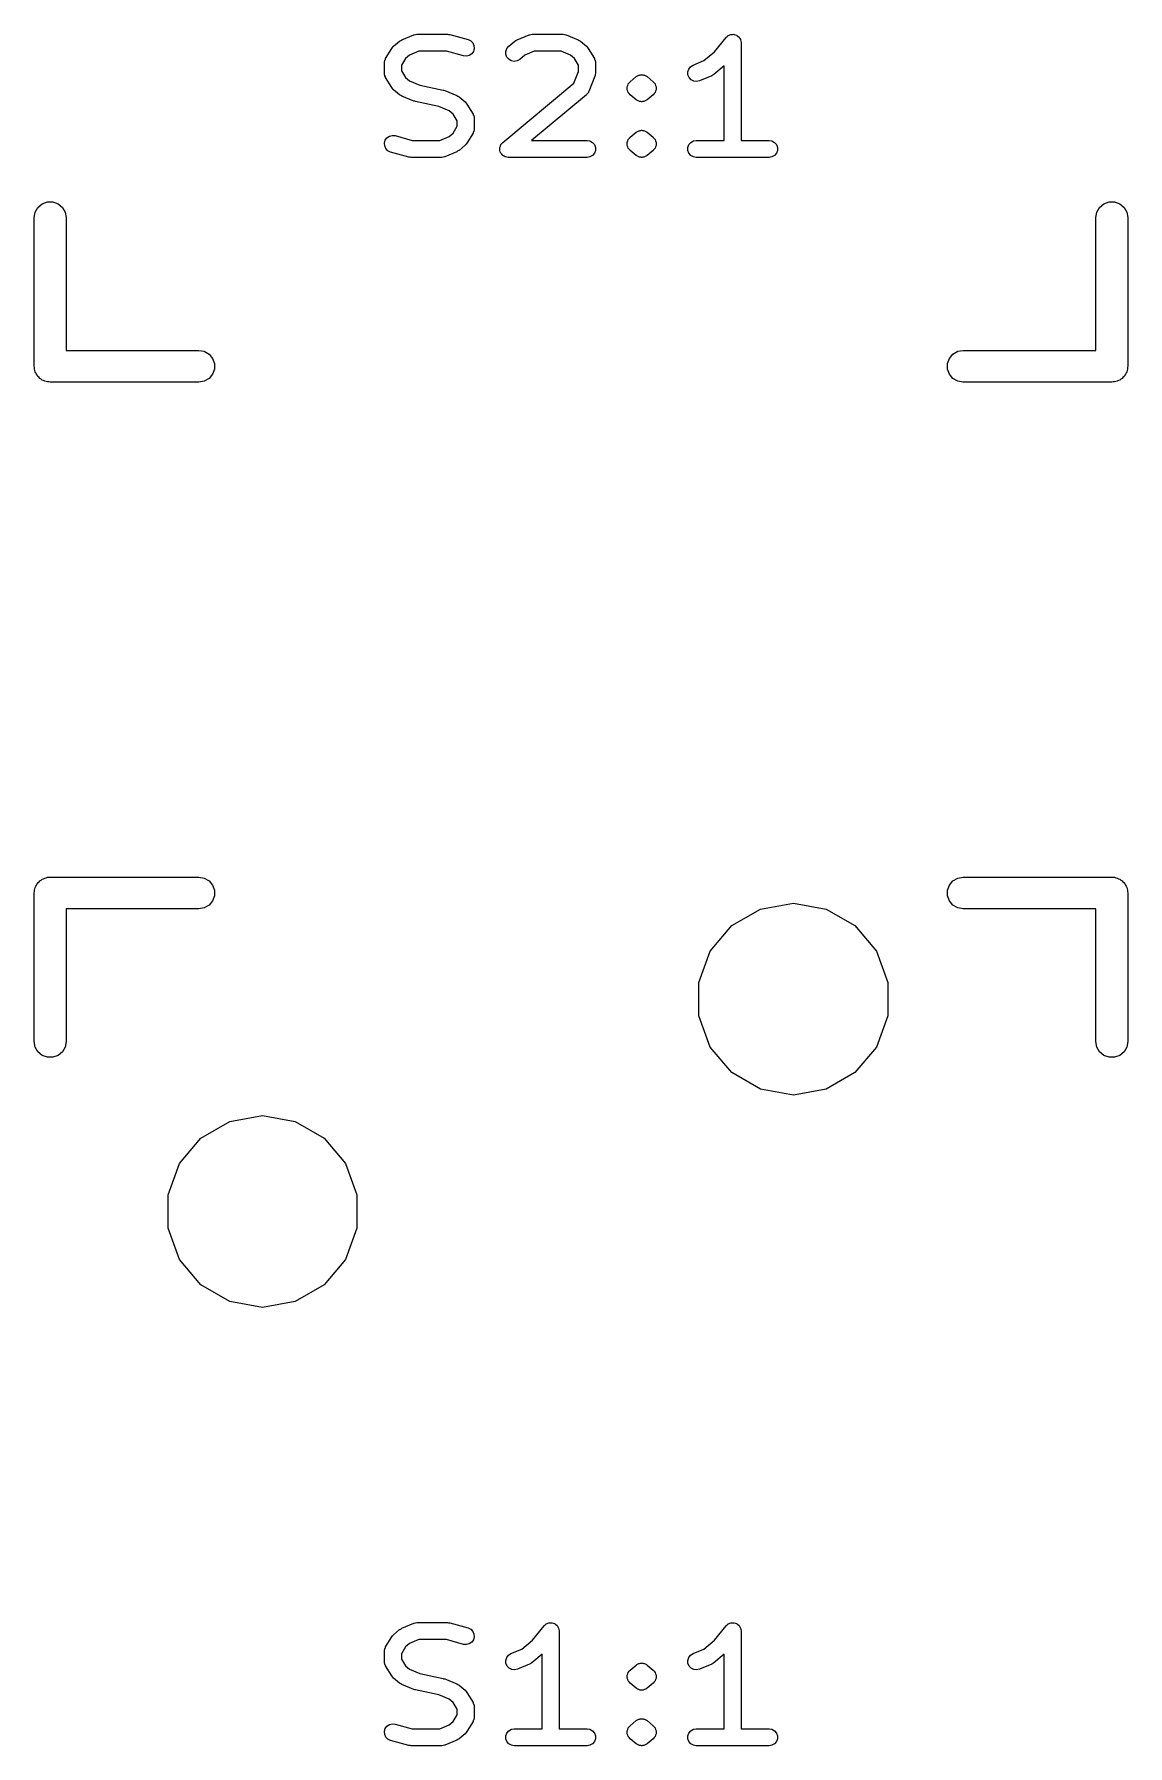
# Model space of a CAD drawing. Extents: x 15 to 276, y -105 to -15.
# Drawn here: x 34.46 to 47.54, y -82.85 to -62.38 of the extents above; entities that cross this region are included whole.
import ezdxf

# ---------------------------------------------------------------- set-up
doc = ezdxf.new("R2010")
doc.units = 0
doc.header["$MEASUREMENT"] = 0
doc.layers.add('BLACK', color=7, linetype='CONTINUOUS')

msp = doc.modelspace()

# ---------------------------------------------------------------- linework, layer by layer
at = {"layer": 'Black'}
for p, q in [((38.8564, -62.4462), (39.0015, -62.3857)), ((39.0015, -62.3857), (39.0038, -62.3852)), ((39.0038, -62.3852), (39.0058, -62.3841)), ((39.0058, -62.3841), (39.0209, -62.3814)), ((39.0209, -62.3814), (39.0359, -62.378)), ((39.0359, -62.378), (39.0383, -62.3783)), ((39.0383, -62.3783), (39.0406, -62.3779)), ((39.0406, -62.3779), (39.4034, -62.3779)), ((39.4034, -62.3779), (39.417, -62.3803)), ((39.417, -62.3803), (39.4306, -62.3816)), ((39.4306, -62.3816), (39.6483, -62.4421)), ((39.6483, -62.4421), (39.6802, -62.4573)), ((40.2352, -62.4462), (40.3804, -62.3857)), ((40.3804, -62.3857), (40.3826, -62.3852)), ((40.3826, -62.3852), (40.3847, -62.3841)), ((40.3847, -62.3841), (40.3998, -62.3814)), ((40.3998, -62.3814), (40.4148, -62.378)), ((40.4148, -62.378), (40.4171, -62.3783)), ((40.4171, -62.3783), (40.4194, -62.3779)), ((40.4194, -62.3779), (40.7823, -62.3779)), ((40.7823, -62.3779), (40.7846, -62.3783)), ((40.7846, -62.3783), (40.7869, -62.378)), ((40.7869, -62.378), (40.8019, -62.3814)), ((40.8019, -62.3814), (40.817, -62.3841)), ((40.817, -62.3841), (40.8191, -62.3852)), ((40.8191, -62.3852), (40.8214, -62.3857)), ((40.8214, -62.3857), (40.9665, -62.4462)), ((42.5962, -62.5895), (42.7349, -62.4161)), ((42.7349, -62.4161), (42.7359, -62.4153)), ((42.7359, -62.4153), (42.7365, -62.4142)), ((42.7365, -62.4142), (42.7491, -62.4036)), ((42.7491, -62.4036), (42.7614, -62.3927)), ((42.7614, -62.3927), (42.7626, -62.3923)), ((42.7626, -62.3923), (42.7635, -62.3915)), ((42.7635, -62.3915), (42.7789, -62.3859)), ((42.7789, -62.3859), (42.7943, -62.3799)), ((42.7943, -62.3799), (42.7955, -62.3799)), ((42.7955, -62.3799), (42.7966, -62.3795)), ((42.7966, -62.3795), (42.8131, -62.3795)), ((42.8131, -62.3795), (42.8296, -62.3791)), ((42.8296, -62.3791), (42.8307, -62.3795)), ((42.8307, -62.3795), (42.8319, -62.3795)), ((42.8319, -62.3795), (42.8474, -62.3851)), ((42.8474, -62.3851), (42.863, -62.3904)), ((42.863, -62.3904), (42.864, -62.3911)), ((42.864, -62.3911), (42.8651, -62.3915)), ((42.8651, -62.3915), (42.8777, -62.4021)), ((42.8777, -62.4021), (42.8906, -62.4124)), ((42.8906, -62.4124), (42.8912, -62.4134)), ((42.8912, -62.4134), (42.8921, -62.4142)), ((42.8921, -62.4142), (42.9003, -62.4285)), ((42.9003, -62.4285), (42.9089, -62.4426)), ((42.9089, -62.4426), (42.9092, -62.4437)), ((38.6632, -62.6692), (38.7357, -62.5482)), ((38.7357, -62.5482), (38.7468, -62.5354)), ((38.7468, -62.5354), (38.7578, -62.5224)), ((38.7578, -62.5224), (38.8304, -62.4619)), ((38.8304, -62.4619), (38.8436, -62.4544)), ((38.8436, -62.4544), (38.8564, -62.4462)), ((38.9487, -62.6279), (38.9011, -62.6675)), ((39.0609, -62.5811), (38.9487, -62.6279)), ((39.3896, -62.5811), (39.0609, -62.5811)), ((39.5939, -62.6379), (39.3896, -62.5811)), ((39.6291, -62.6413), (39.5939, -62.6379)), ((39.6632, -62.6325), (39.6291, -62.6413)), ((39.6923, -62.6125), (39.6632, -62.6325)), ((39.6802, -62.4573), (39.7049, -62.4825)), ((39.7128, -62.5838), (39.6923, -62.6125)), ((39.7049, -62.4825), (39.7195, -62.5146)), ((39.7223, -62.5498), (39.7128, -62.5838)), ((39.7195, -62.5146), (39.7223, -62.5498)), ((40.1016, -62.6178), (40.1017, -62.5825)), ((40.1136, -62.651), (40.1016, -62.6178)), ((40.1017, -62.5825), (40.1139, -62.5494)), ((40.1139, -62.5494), (40.1367, -62.5224)), ((40.1367, -62.5224), (40.2092, -62.4619)), ((40.2092, -62.4619), (40.2224, -62.4544)), ((40.2224, -62.4544), (40.2352, -62.4462)), ((40.3275, -62.6279), (40.2668, -62.6785)), ((40.4397, -62.5811), (40.3275, -62.6279)), ((40.762, -62.5811), (40.4397, -62.5811)), ((40.8742, -62.6279), (40.762, -62.5811)), ((40.9217, -62.6675), (40.8742, -62.6279)), ((40.9665, -62.4462), (40.9793, -62.4544)), ((40.9793, -62.4544), (40.9925, -62.4619)), ((40.9925, -62.4619), (41.065, -62.5224)), ((41.065, -62.5224), (41.076, -62.5354)), ((41.076, -62.5354), (41.0871, -62.5482)), ((41.0871, -62.5482), (41.1597, -62.6692)), ((42.4708, -62.694), (42.5962, -62.5895)), ((42.9092, -62.4437), (42.9098, -62.4448)), ((42.9098, -62.4448), (42.9126, -62.461)), ((42.9126, -62.461), (42.9159, -62.4771)), ((42.9159, -62.4771), (42.9157, -62.4783)), ((42.9157, -62.4783), (42.9159, -62.4795)), ((42.9159, -62.4795), (42.9159, -63.6479)), ((38.6487, -62.7214), (38.6504, -62.7118)), ((38.6487, -62.8424), (38.6487, -62.7214)), ((38.6504, -62.852), (38.6487, -62.8424)), ((38.6504, -62.7118), (38.6505, -62.7021)), ((38.6505, -62.8617), (38.6504, -62.852)), ((38.6505, -62.7021), (38.6534, -62.6946)), ((38.6534, -62.6946), (38.6548, -62.6867)), ((38.6548, -62.6867), (38.6597, -62.6782)), ((38.6597, -62.6782), (38.6632, -62.6692)), ((38.9011, -62.6675), (38.8519, -62.7496)), ((38.8519, -62.7496), (38.8519, -62.8142)), ((38.8519, -62.8142), (38.9011, -62.8963)), ((40.1361, -62.6781), (40.1136, -62.651)), ((40.1666, -62.6958), (40.1361, -62.6781)), ((40.2014, -62.7021), (40.1666, -62.6958)), ((40.2361, -62.6961), (40.2014, -62.7021)), ((40.2668, -62.6785), (40.2361, -62.6961)), ((40.9152, -62.9622), (40.971, -62.8228)), ((40.971, -62.7496), (40.9217, -62.6675)), ((40.971, -62.8228), (40.971, -62.7496)), ((41.1597, -62.6692), (41.1632, -62.6782)), ((41.1632, -62.6782), (41.168, -62.6867)), ((41.168, -62.6867), (41.1694, -62.6946)), ((41.1694, -62.6946), (41.1723, -62.7021)), ((41.1741, -62.8456), (41.1708, -62.8613)), ((41.1723, -62.7021), (41.1725, -62.7118)), ((41.1725, -62.7118), (41.1742, -62.7214)), ((41.1742, -62.8424), (41.1739, -62.844)), ((41.1739, -62.844), (41.1741, -62.8456)), ((41.1742, -62.7214), (41.1742, -62.8424)), ((42.2781, -62.8293), (42.2886, -62.7957)), ((42.2797, -62.8646), (42.2781, -62.8293)), ((42.2886, -62.7957), (42.3101, -62.7676)), ((42.3101, -62.7676), (42.3398, -62.7486)), ((42.3398, -62.7486), (42.4708, -62.694)), ((42.7127, -62.7569), (42.589, -62.86)), ((42.7127, -63.6479), (42.7127, -62.7569)), ((38.6534, -62.8692), (38.6505, -62.8617)), ((38.6548, -62.8771), (38.6534, -62.8692)), ((38.6597, -62.8856), (38.6548, -62.8771)), ((38.6632, -62.8947), (38.6597, -62.8856)), ((38.7357, -63.0156), (38.6632, -62.8947)), ((38.7469, -63.0284), (38.7357, -63.0156)), ((38.7578, -63.0414), (38.7469, -63.0284)), ((38.8304, -63.1019), (38.7578, -63.0414)), ((38.9011, -62.8963), (38.9487, -62.9359)), ((38.9487, -62.9359), (39.0707, -62.9868)), ((39.0707, -62.9868), (39.3516, -63.0453)), ((39.3516, -63.0453), (39.3605, -63.0489)), ((39.3605, -63.0489), (39.3699, -63.051)), ((39.3699, -63.051), (39.5151, -63.1115)), ((40.0641, -63.6715), (40.9152, -62.9622)), ((41.1669, -62.8801), (41.0943, -63.0615)), ((41.1672, -62.8785), (41.1669, -62.8801)), ((41.168, -62.8771), (41.1672, -62.8785)), ((41.1708, -62.8613), (41.168, -62.8771)), ((41.553, -63.0065), (41.5531, -63.0062)), ((41.5531, -63.0238), (41.553, -63.0065)), ((41.553, -63.0411), (41.5531, -63.0238)), ((41.5531, -63.0414), (41.553, -63.0411)), ((41.5531, -63.0058), (41.5591, -62.9896)), ((41.5531, -63.0062), (41.5531, -63.0058)), ((41.5531, -63.0418), (41.5531, -63.0414)), ((41.5592, -63.0581), (41.5531, -63.0418)), ((41.5591, -62.9896), (41.565, -62.9733)), ((41.565, -62.9733), (41.5652, -62.973)), ((41.5652, -62.973), (41.5653, -62.9727)), ((41.5653, -62.9727), (41.5766, -62.9594)), ((41.5766, -62.9594), (41.5876, -62.9462)), ((41.5876, -62.9462), (41.5879, -62.946)), ((41.5879, -62.946), (41.5881, -62.9458)), ((41.5881, -62.9458), (41.6607, -62.8853)), ((41.6607, -62.8853), (41.6682, -62.8809)), ((41.6682, -62.8809), (41.6749, -62.8753)), ((41.6749, -62.8753), (41.6831, -62.8724)), ((41.6831, -62.8724), (41.6906, -62.868)), ((41.6906, -62.868), (41.691, -62.8679)), ((41.691, -62.8679), (41.6913, -62.8677)), ((41.6913, -62.8677), (41.6999, -62.8663)), ((41.6999, -62.8663), (41.7081, -62.8633)), ((41.7081, -62.8633), (41.7168, -62.8633)), ((41.7168, -62.8633), (41.7254, -62.8617)), ((41.7254, -62.8617), (41.7257, -62.8618)), ((41.7257, -62.8618), (41.7261, -62.8617)), ((41.7261, -62.8617), (41.7346, -62.8633)), ((41.7346, -62.8633), (41.7434, -62.8633)), ((41.7434, -62.8633), (41.7515, -62.8663)), ((41.7515, -62.8663), (41.7601, -62.8677)), ((41.7601, -62.8677), (41.7604, -62.8679)), ((41.7604, -62.8679), (41.7608, -62.868)), ((41.7608, -62.868), (41.7683, -62.8724)), ((41.7683, -62.8724), (41.7765, -62.8753)), ((41.7765, -62.8753), (41.7832, -62.8809)), ((41.7832, -62.8809), (41.7908, -62.8853)), ((41.7908, -62.8853), (41.8633, -62.9458)), ((41.8633, -62.9458), (41.8636, -62.946)), ((41.8636, -62.946), (41.8639, -62.9462)), ((41.8639, -62.9462), (41.8749, -62.9594)), ((41.8749, -62.9594), (41.8861, -62.9727)), ((41.8861, -62.9727), (41.8862, -62.973)), ((41.8862, -62.973), (41.8864, -62.9733)), ((41.8864, -62.9733), (41.8923, -62.9895)), ((41.8923, -62.9895), (41.8983, -63.0058)), ((41.8983, -63.0418), (41.8923, -63.058)), ((41.8983, -63.0058), (41.8983, -63.0062)), ((41.8983, -63.0062), (41.8984, -63.0065)), ((41.8984, -63.0065), (41.8983, -63.0238)), ((41.8983, -63.0238), (41.8984, -63.0411)), ((41.8984, -63.0411), (41.8983, -63.0414)), ((41.8983, -63.0414), (41.8983, -63.0418)), ((42.2933, -62.8971), (42.2797, -62.8646)), ((42.3172, -62.9231), (42.2933, -62.8971)), ((42.3485, -62.9393), (42.3172, -62.9231)), ((42.3835, -62.9439), (42.3485, -62.9393)), ((42.4179, -62.9362), (42.3835, -62.9439)), ((42.5631, -62.8757), (42.4179, -62.9362)), ((42.5759, -62.8675), (42.5631, -62.8757)), ((42.589, -62.86), (42.5759, -62.8675)), ((38.8436, -63.1094), (38.8304, -63.1019)), ((38.8564, -63.1176), (38.8436, -63.1094)), ((39.0015, -63.1781), (38.8564, -63.1176)), ((39.0109, -63.1802), (39.0015, -63.1781)), ((39.0198, -63.1837), (39.0109, -63.1802)), ((39.3007, -63.2423), (39.0198, -63.1837)), ((39.4228, -63.2931), (39.3007, -63.2423)), ((39.5151, -63.1115), (39.5279, -63.1196)), ((39.5279, -63.1196), (39.541, -63.1272)), ((39.541, -63.1272), (39.6136, -63.1877)), ((39.6136, -63.1877), (39.6246, -63.2006)), ((39.6246, -63.2006), (39.6357, -63.2134)), ((39.6357, -63.2134), (39.7083, -63.3344)), ((41.065, -63.1019), (40.4098, -63.6479)), ((41.0699, -63.0962), (41.065, -63.1019)), ((41.0757, -63.0915), (41.0699, -63.0962)), ((41.0812, -63.0828), (41.0757, -63.0915)), ((41.0878, -63.0749), (41.0812, -63.0828)), ((41.0904, -63.0679), (41.0878, -63.0749)), ((41.0943, -63.0615), (41.0904, -63.0679)), ((41.565, -63.0743), (41.5592, -63.0581)), ((41.5652, -63.0746), (41.565, -63.0743)), ((41.5653, -63.0749), (41.5652, -63.0746)), ((41.5766, -63.0882), (41.5653, -63.0749)), ((41.5876, -63.1014), (41.5766, -63.0882)), ((41.5879, -63.1016), (41.5876, -63.1014)), ((41.5881, -63.1019), (41.5879, -63.1016)), ((41.6607, -63.1623), (41.5881, -63.1019)), ((41.6682, -63.1667), (41.6607, -63.1623)), ((41.6749, -63.1723), (41.6682, -63.1667)), ((41.6831, -63.1753), (41.6749, -63.1723)), ((41.6906, -63.1796), (41.6831, -63.1753)), ((41.691, -63.1797), (41.6906, -63.1796)), ((41.6913, -63.1799), (41.691, -63.1797)), ((41.6999, -63.1814), (41.6913, -63.1799)), ((41.7081, -63.1843), (41.6999, -63.1814)), ((41.7168, -63.1843), (41.7081, -63.1843)), ((41.7254, -63.1859), (41.7168, -63.1843)), ((41.7257, -63.1858), (41.7254, -63.1859)), ((41.7261, -63.1859), (41.7257, -63.1858)), ((41.7346, -63.1843), (41.7261, -63.1859)), ((41.7434, -63.1843), (41.7346, -63.1843)), ((41.7515, -63.1814), (41.7434, -63.1843)), ((41.7601, -63.1799), (41.7515, -63.1814)), ((41.7604, -63.1797), (41.7601, -63.1799)), ((41.7608, -63.1796), (41.7604, -63.1797)), ((41.7683, -63.1753), (41.7608, -63.1796)), ((41.7765, -63.1723), (41.7683, -63.1753)), ((41.7832, -63.1667), (41.7765, -63.1723)), ((41.7908, -63.1623), (41.7832, -63.1667)), ((41.8633, -63.1019), (41.7908, -63.1623)), ((41.8636, -63.1016), (41.8633, -63.1019)), ((41.8639, -63.1014), (41.8636, -63.1016)), ((41.8749, -63.0882), (41.8639, -63.1014)), ((41.8861, -63.0749), (41.8749, -63.0882)), ((41.8862, -63.0746), (41.8861, -63.0749)), ((41.8864, -63.0743), (41.8862, -63.0746)), ((41.8923, -63.058), (41.8864, -63.0743)), ((39.4703, -63.3327), (39.4228, -63.2931)), ((39.5195, -63.4148), (39.4703, -63.3327)), ((39.5195, -63.4795), (39.5195, -63.4148)), ((39.7083, -63.3344), (39.7117, -63.3435)), ((39.7117, -63.3435), (39.7166, -63.3519)), ((39.7166, -63.3519), (39.718, -63.3598)), ((39.718, -63.3598), (39.7209, -63.3673)), ((39.7209, -63.3673), (39.7211, -63.3771)), ((39.7211, -63.3771), (39.7227, -63.3867)), ((39.7227, -63.3867), (39.7227, -63.5076)), ((38.6492, -63.6793), (38.6586, -63.6453)), ((38.6586, -63.6453), (38.6791, -63.6166)), ((38.6791, -63.6166), (38.7082, -63.5966)), ((38.7082, -63.5966), (38.7424, -63.5878)), ((38.7424, -63.5878), (38.7775, -63.5912)), ((38.7775, -63.5912), (38.9819, -63.6479)), ((38.9819, -63.6479), (39.3105, -63.6479)), ((39.3105, -63.6479), (39.4228, -63.6012)), ((39.4228, -63.6012), (39.4703, -63.5615)), ((39.4703, -63.5615), (39.5195, -63.4795)), ((39.7083, -63.5599), (39.6357, -63.6808)), ((39.7117, -63.5508), (39.7083, -63.5599)), ((39.7166, -63.5424), (39.7117, -63.5508)), ((39.718, -63.5344), (39.7166, -63.5424)), ((39.7209, -63.5269), (39.718, -63.5344)), ((39.7211, -63.5172), (39.7209, -63.5269)), ((39.7227, -63.5076), (39.7211, -63.5172)), ((40.0638, -63.6717), (40.064, -63.6716)), ((40.064, -63.6716), (40.0641, -63.6715)), ((40.4098, -63.6479), (41.0726, -63.6479)), ((41.0726, -63.6479), (41.1073, -63.6541)), ((41.1073, -63.6541), (41.1379, -63.6717)), ((41.553, -63.6717), (41.5531, -63.6714)), ((41.5531, -63.6711), (41.5591, -63.6548)), ((41.5531, -63.6714), (41.5531, -63.6711)), ((41.5591, -63.6548), (41.565, -63.6385)), ((41.565, -63.6385), (41.5652, -63.6383)), ((41.5652, -63.6383), (41.5653, -63.6379)), ((41.5653, -63.6379), (41.5766, -63.6247)), ((41.5766, -63.6247), (41.5876, -63.6114)), ((41.5876, -63.6114), (41.5879, -63.6113)), ((41.5879, -63.6113), (41.5881, -63.611)), ((41.5881, -63.611), (41.6607, -63.5505)), ((41.6607, -63.5505), (41.6682, -63.5462)), ((41.6682, -63.5462), (41.6749, -63.5406)), ((41.6749, -63.5406), (41.6831, -63.5376)), ((41.6831, -63.5376), (41.6906, -63.5332)), ((41.6906, -63.5332), (41.691, -63.5332)), ((41.691, -63.5332), (41.6913, -63.533)), ((41.6913, -63.533), (41.6999, -63.5315)), ((41.6999, -63.5315), (41.7081, -63.5285)), ((41.7081, -63.5285), (41.7168, -63.5285)), ((41.7168, -63.5285), (41.7254, -63.527)), ((41.7254, -63.527), (41.7257, -63.527)), ((41.7257, -63.527), (41.7261, -63.527)), ((41.7261, -63.527), (41.7346, -63.5285)), ((41.7346, -63.5285), (41.7434, -63.5285)), ((41.7434, -63.5285), (41.7515, -63.5315)), ((41.7515, -63.5315), (41.7601, -63.533)), ((41.7601, -63.533), (41.7604, -63.5332)), ((41.7604, -63.5332), (41.7608, -63.5332)), ((41.7608, -63.5332), (41.7683, -63.5376)), ((41.7683, -63.5376), (41.7765, -63.5406)), ((41.7765, -63.5406), (41.7832, -63.5462)), ((41.7832, -63.5462), (41.7908, -63.5505)), ((41.7908, -63.5505), (41.8633, -63.611)), ((41.8633, -63.611), (41.8636, -63.6113)), ((41.8636, -63.6113), (41.8639, -63.6114)), ((41.8639, -63.6114), (41.8749, -63.6247)), ((41.8749, -63.6247), (41.8861, -63.6379)), ((41.8861, -63.6379), (41.8862, -63.6383)), ((41.8862, -63.6383), (41.8864, -63.6385)), ((41.8864, -63.6385), (41.8923, -63.6548)), ((41.8923, -63.6548), (41.8983, -63.6711)), ((41.8983, -63.6711), (41.8983, -63.6714)), ((41.8983, -63.6714), (41.8984, -63.6717)), ((42.3136, -63.6717), (42.3441, -63.6541)), ((42.3441, -63.6541), (42.3789, -63.6479)), ((42.3789, -63.6479), (42.7127, -63.6479)), ((42.9159, -63.6479), (43.2497, -63.6479)), ((43.2497, -63.6479), (43.2845, -63.6541)), ((43.2845, -63.6541), (43.315, -63.6717)), ((38.6519, -63.7144), (38.6492, -63.6793)), ((38.6665, -63.7466), (38.6519, -63.7144)), ((38.6913, -63.7717), (38.6665, -63.7466)), ((38.7231, -63.7869), (38.6913, -63.7717)), ((38.9408, -63.8474), (38.7231, -63.7869)), ((38.9545, -63.8487), (38.9408, -63.8474)), ((38.968, -63.8511), (38.9545, -63.8487)), ((39.3309, -63.8511), (38.968, -63.8511)), ((39.3332, -63.8507), (39.3309, -63.8511)), ((39.3355, -63.851), (39.3332, -63.8507)), ((39.3505, -63.8477), (39.3355, -63.851)), ((39.3656, -63.845), (39.3505, -63.8477)), ((39.3676, -63.8438), (39.3656, -63.845)), ((39.3699, -63.8433), (39.3676, -63.8438)), ((39.5151, -63.7828), (39.3699, -63.8433)), ((39.5279, -63.7746), (39.5151, -63.7828)), ((39.541, -63.7671), (39.5279, -63.7746)), ((39.6136, -63.7066), (39.541, -63.7671)), ((39.6246, -63.6937), (39.6136, -63.7066)), ((39.6357, -63.6808), (39.6246, -63.6937)), ((40.029, -63.7668), (40.0291, -63.7492)), ((40.0291, -63.767), (40.029, -63.7668)), ((40.0291, -63.7315), (40.0352, -63.7151)), ((40.0291, -63.7317), (40.0291, -63.7315)), ((40.0291, -63.7319), (40.0291, -63.7317)), ((40.0291, -63.7492), (40.0291, -63.7319)), ((40.0291, -63.7672), (40.0291, -63.767)), ((40.035, -63.7835), (40.0291, -63.7672)), ((40.041, -63.8), (40.035, -63.7835)), ((40.0352, -63.7151), (40.0412, -63.6987)), ((40.0411, -63.8002), (40.041, -63.8)), ((40.0412, -63.8003), (40.0411, -63.8002)), ((40.0412, -63.6987), (40.0413, -63.6986)), ((40.0524, -63.8138), (40.0412, -63.8003)), ((40.0413, -63.6984), (40.0527, -63.685)), ((40.0413, -63.6986), (40.0413, -63.6984)), ((40.0636, -63.8271), (40.0524, -63.8138)), ((40.0527, -63.685), (40.0638, -63.6717)), ((40.0637, -63.8272), (40.0636, -63.8271)), ((40.0638, -63.8274), (40.0637, -63.8272)), ((40.0791, -63.8361), (40.0638, -63.8274)), ((40.0941, -63.8449), (40.0791, -63.8361)), ((40.0942, -63.8449), (40.0941, -63.8449)), ((40.0944, -63.845), (40.0942, -63.8449)), ((40.1117, -63.8481), (40.0944, -63.845)), ((40.1288, -63.8511), (40.1117, -63.8481)), ((40.129, -63.8511), (40.1288, -63.8511)), ((40.1291, -63.8511), (40.129, -63.8511)), ((41.0726, -63.8511), (40.1291, -63.8511)), ((41.1073, -63.845), (41.0726, -63.8511)), ((41.1379, -63.8274), (41.1073, -63.845)), ((41.1379, -63.6717), (41.1606, -63.6987)), ((41.1606, -63.8003), (41.1379, -63.8274)), ((41.1606, -63.6987), (41.1726, -63.7319)), ((41.1726, -63.7672), (41.1606, -63.8003)), ((41.1726, -63.7319), (41.1726, -63.7672)), ((41.5531, -63.6891), (41.553, -63.6717)), ((41.553, -63.7064), (41.5531, -63.6891)), ((41.5531, -63.7067), (41.553, -63.7064)), ((41.5531, -63.707), (41.5531, -63.7067)), ((41.5592, -63.7234), (41.5531, -63.707)), ((41.565, -63.7395), (41.5592, -63.7234)), ((41.5652, -63.7398), (41.565, -63.7395)), ((41.5653, -63.7401), (41.5652, -63.7398)), ((41.5766, -63.7534), (41.5653, -63.7401)), ((41.5876, -63.7667), (41.5766, -63.7534)), ((41.5879, -63.7668), (41.5876, -63.7667)), ((41.5881, -63.7671), (41.5879, -63.7668)), ((41.6607, -63.8276), (41.5881, -63.7671)), ((41.6682, -63.8319), (41.6607, -63.8276)), ((41.6749, -63.8375), (41.6682, -63.8319)), ((41.6831, -63.8405), (41.6749, -63.8375)), ((41.6906, -63.8449), (41.6831, -63.8405)), ((41.691, -63.8449), (41.6906, -63.8449)), ((41.6913, -63.8451), (41.691, -63.8449)), ((41.6999, -63.8466), (41.6913, -63.8451)), ((41.7081, -63.8496), (41.6999, -63.8466)), ((41.7168, -63.8496), (41.7081, -63.8496)), ((41.7254, -63.8511), (41.7168, -63.8496)), ((41.7257, -63.8511), (41.7254, -63.8511)), ((41.7261, -63.8511), (41.7257, -63.8511)), ((41.7346, -63.8496), (41.7261, -63.8511)), ((41.7434, -63.8496), (41.7346, -63.8496)), ((41.7515, -63.8466), (41.7434, -63.8496)), ((41.7601, -63.8451), (41.7515, -63.8466)), ((41.7604, -63.8449), (41.7601, -63.8451)), ((41.7608, -63.8449), (41.7604, -63.8449)), ((41.7683, -63.8405), (41.7608, -63.8449)), ((41.7765, -63.8375), (41.7683, -63.8405)), ((41.7832, -63.8319), (41.7765, -63.8375)), ((41.7908, -63.8276), (41.7832, -63.8319)), ((41.8633, -63.7671), (41.7908, -63.8276)), ((41.8636, -63.7668), (41.8633, -63.7671)), ((41.8639, -63.7667), (41.8636, -63.7668)), ((41.8749, -63.7534), (41.8639, -63.7667)), ((41.8861, -63.7401), (41.8749, -63.7534)), ((41.8862, -63.7398), (41.8861, -63.7401)), ((41.8864, -63.7395), (41.8862, -63.7398)), ((41.8923, -63.7233), (41.8864, -63.7395)), ((41.8983, -63.707), (41.8923, -63.7233)), ((41.8984, -63.6717), (41.8983, -63.689)), ((41.8983, -63.689), (41.8984, -63.7064)), ((41.8984, -63.7064), (41.8983, -63.7067)), ((41.8983, -63.7067), (41.8983, -63.707)), ((42.2788, -63.7319), (42.2909, -63.6987)), ((42.2788, -63.7672), (42.2788, -63.7319)), ((42.2909, -63.8003), (42.2788, -63.7672)), ((42.2909, -63.6987), (42.3136, -63.6717)), ((42.3136, -63.8274), (42.2909, -63.8003)), ((42.3441, -63.845), (42.3136, -63.8274)), ((42.3789, -63.8511), (42.3441, -63.845)), ((43.2497, -63.8511), (42.3789, -63.8511)), ((43.2845, -63.845), (43.2497, -63.8511)), ((43.315, -63.8274), (43.2845, -63.845)), ((43.315, -63.6717), (43.3377, -63.6987)), ((43.3377, -63.8003), (43.315, -63.8274)), ((43.3377, -63.6987), (43.3498, -63.7319)), ((43.3498, -63.7672), (43.3377, -63.8003)), ((43.3498, -63.7319), (43.3498, -63.7672)), ((34.471, -64.5068), (34.5041, -64.4495)), ((34.5041, -64.4495), (34.5547, -64.407)), ((34.5547, -64.407), (34.6169, -64.3844)), ((34.6169, -64.3844), (34.6831, -64.3844)), ((34.6831, -64.3844), (34.7452, -64.407)), ((34.7452, -64.407), (34.7959, -64.4495)), ((34.7959, -64.4495), (34.829, -64.5068)), ((47.171, -64.5068), (47.2041, -64.4495)), ((47.2041, -64.4495), (47.2548, -64.407)), ((47.2548, -64.407), (47.3169, -64.3844)), ((47.3169, -64.3844), (47.3831, -64.3844)), ((47.3831, -64.3844), (47.4452, -64.407)), ((47.4452, -64.407), (47.4959, -64.4495)), ((47.4959, -64.4495), (47.529, -64.5068)), ((34.4595, -64.572), (34.471, -64.5068)), ((34.4595, -66.35), (34.4595, -64.572)), ((34.829, -64.5068), (34.8405, -64.572)), ((34.8405, -64.572), (34.8405, -66.1595)), ((47.1595, -64.572), (47.171, -64.5068)), ((47.1595, -66.1595), (47.1595, -64.572)), ((47.529, -64.5068), (47.5405, -64.572)), ((47.5405, -64.572), (47.5405, -66.35)), ((34.8405, -66.1595), (36.428, -66.1595)), ((36.428, -66.1595), (36.4932, -66.171)), ((36.4932, -66.171), (36.5505, -66.2041)), ((36.5505, -66.2041), (36.593, -66.2548)), ((36.593, -66.2548), (36.6156, -66.3169)), ((36.6156, -66.3169), (36.6156, -66.3831)), ((45.3844, -66.3169), (45.407, -66.2548)), ((45.3844, -66.3831), (45.3844, -66.3169)), ((45.407, -66.2548), (45.4495, -66.2041)), ((45.4495, -66.2041), (45.5068, -66.171)), ((45.5068, -66.171), (45.572, -66.1595)), ((45.572, -66.1595), (47.1595, -66.1595)), ((34.4624, -66.3664), (34.4595, -66.35)), ((34.4624, -66.3831), (34.4624, -66.3664)), ((34.4681, -66.3987), (34.4624, -66.3831)), ((34.471, -66.4152), (34.4681, -66.3987)), ((34.4793, -66.4296), (34.471, -66.4152)), ((34.485, -66.4453), (34.4793, -66.4296)), ((34.4957, -66.458), (34.485, -66.4453)), ((34.5041, -66.4725), (34.4957, -66.458)), ((34.5168, -66.4832), (34.5041, -66.4725)), ((34.5275, -66.4959), (34.5168, -66.4832)), ((34.542, -66.5043), (34.5275, -66.4959)), ((34.5547, -66.515), (34.542, -66.5043)), ((34.5704, -66.5207), (34.5547, -66.515)), ((34.5848, -66.529), (34.5704, -66.5207)), ((34.6013, -66.5319), (34.5848, -66.529)), ((34.6169, -66.5376), (34.6013, -66.5319)), ((34.6336, -66.5376), (34.6169, -66.5376)), ((34.65, -66.5405), (34.6336, -66.5376)), ((36.4932, -66.529), (36.428, -66.5405)), ((36.5505, -66.4959), (36.4932, -66.529)), ((36.593, -66.4453), (36.5505, -66.4959)), ((36.6156, -66.3831), (36.593, -66.4453)), ((45.407, -66.4453), (45.3844, -66.3831)), ((45.4495, -66.4959), (45.407, -66.4453)), ((45.5068, -66.529), (45.4495, -66.4959)), ((45.572, -66.5405), (45.5068, -66.529)), ((47.3664, -66.5376), (47.35, -66.5405)), ((47.3831, -66.5376), (47.3664, -66.5376)), ((47.3987, -66.5319), (47.3831, -66.5376)), ((47.4152, -66.529), (47.3987, -66.5319)), ((47.4296, -66.5207), (47.4152, -66.529)), ((47.4452, -66.515), (47.4296, -66.5207)), ((47.458, -66.5043), (47.4452, -66.515)), ((47.4725, -66.4959), (47.458, -66.5043)), ((47.4832, -66.4832), (47.4725, -66.4959)), ((47.4959, -66.4725), (47.4832, -66.4832)), ((47.5043, -66.458), (47.4959, -66.4725)), ((47.515, -66.4453), (47.5043, -66.458)), ((47.5207, -66.4296), (47.515, -66.4453)), ((47.529, -66.4152), (47.5207, -66.4296)), ((47.5319, -66.3987), (47.529, -66.4152)), ((47.5376, -66.3831), (47.5319, -66.3987)), ((47.5405, -66.35), (47.5376, -66.3664)), ((47.5376, -66.3664), (47.5376, -66.3831)), ((36.428, -66.5405), (34.65, -66.5405)), ((47.35, -66.5405), (45.572, -66.5405)), ((34.5704, -72.4793), (34.5848, -72.471)), ((34.5848, -72.471), (34.6013, -72.4681)), ((34.6013, -72.4681), (34.6169, -72.4624)), ((34.6169, -72.4624), (34.6336, -72.4624)), ((34.6336, -72.4624), (34.65, -72.4595)), ((34.65, -72.4595), (36.428, -72.4595)), ((36.428, -72.4595), (36.4932, -72.471)), ((36.4932, -72.471), (36.5505, -72.5041)), ((45.4495, -72.5041), (45.5068, -72.471)), ((45.5068, -72.471), (45.572, -72.4595)), ((45.572, -72.4595), (47.35, -72.4595)), ((47.35, -72.4595), (47.3664, -72.4624)), ((47.3664, -72.4624), (47.3831, -72.4624)), ((47.3831, -72.4624), (47.3987, -72.4681)), ((47.3987, -72.4681), (47.4152, -72.471)), ((47.4152, -72.471), (47.4296, -72.4793)), ((34.4595, -72.65), (34.4624, -72.6336)), ((34.4595, -74.428), (34.4595, -72.65)), ((34.4624, -72.6169), (34.4681, -72.6013)), ((34.4624, -72.6336), (34.4624, -72.6169)), ((34.4681, -72.6013), (34.471, -72.5848)), ((34.471, -72.5848), (34.4793, -72.5704)), ((34.4793, -72.5704), (34.485, -72.5547)), ((34.485, -72.5547), (34.4957, -72.542)), ((34.4957, -72.542), (34.5041, -72.5275)), ((34.5041, -72.5275), (34.5168, -72.5168)), ((34.5168, -72.5168), (34.5275, -72.5041)), ((34.5275, -72.5041), (34.542, -72.4957)), ((34.542, -72.4957), (34.5547, -72.485)), ((34.5547, -72.485), (34.5704, -72.4793)), ((36.5505, -72.5041), (36.593, -72.5547)), ((36.593, -72.5547), (36.6156, -72.6169)), ((36.6156, -72.6169), (36.6156, -72.6831)), ((45.3844, -72.6169), (45.407, -72.5547)), ((45.3844, -72.6831), (45.3844, -72.6169)), ((45.407, -72.5547), (45.4495, -72.5041)), ((47.4296, -72.4793), (47.4452, -72.485)), ((47.4452, -72.485), (47.458, -72.4957)), ((47.458, -72.4957), (47.4725, -72.5041)), ((47.4725, -72.5041), (47.4832, -72.5168)), ((47.4832, -72.5168), (47.4959, -72.5275)), ((47.4959, -72.5275), (47.5043, -72.542)), ((47.5043, -72.542), (47.515, -72.5547)), ((47.515, -72.5547), (47.5207, -72.5704)), ((47.5207, -72.5704), (47.529, -72.5848)), ((47.529, -72.5848), (47.5319, -72.6013)), ((47.5319, -72.6013), (47.5376, -72.6169)), ((47.5376, -72.6169), (47.5376, -72.6336)), ((47.5376, -72.6336), (47.5405, -72.65)), ((47.5405, -72.65), (47.5405, -74.428)), ((36.428, -72.8405), (34.8405, -72.8405)), ((34.8405, -72.8405), (34.8405, -74.428)), ((36.4932, -72.829), (36.428, -72.8405)), ((36.5505, -72.7959), (36.4932, -72.829)), ((36.593, -72.7452), (36.5505, -72.7959)), ((36.6156, -72.6831), (36.593, -72.7452)), ((42.8025, -73.0411), (43.1476, -72.8418)), ((43.1476, -72.8418), (43.54, -72.7726)), ((43.54, -72.7726), (43.9324, -72.8418)), ((43.9324, -72.8418), (44.2775, -73.0411)), ((45.407, -72.7452), (45.3844, -72.6831)), ((45.4495, -72.7959), (45.407, -72.7452)), ((45.5068, -72.829), (45.4495, -72.7959)), ((45.572, -72.8405), (45.5068, -72.829)), ((47.1595, -72.8405), (45.572, -72.8405)), ((47.1595, -74.428), (47.1595, -72.8405)), ((42.5464, -73.3463), (42.8025, -73.0411)), ((44.2775, -73.0411), (44.5336, -73.3463)), ((42.4101, -73.7208), (42.5464, -73.3463)), ((44.5336, -73.3463), (44.6699, -73.7208)), ((42.4101, -74.1192), (42.4101, -73.7208)), ((44.6699, -73.7208), (44.6699, -74.1192)), ((42.5464, -74.4937), (42.4101, -74.1192)), ((44.6699, -74.1192), (44.5336, -74.4937)), ((34.471, -74.4932), (34.4595, -74.428)), ((34.5041, -74.5505), (34.471, -74.4932)), ((34.829, -74.4932), (34.7959, -74.5505)), ((34.8405, -74.428), (34.829, -74.4932)), ((42.8025, -74.7989), (42.5464, -74.4937)), ((44.5336, -74.4937), (44.2775, -74.7989)), ((47.171, -74.4932), (47.1595, -74.428)), ((47.2041, -74.5505), (47.171, -74.4932)), ((47.529, -74.4932), (47.4959, -74.5505)), ((47.5405, -74.428), (47.529, -74.4932)), ((34.5547, -74.593), (34.5041, -74.5505)), ((34.6169, -74.6156), (34.5547, -74.593)), ((34.6831, -74.6156), (34.6169, -74.6156)), ((34.7452, -74.593), (34.6831, -74.6156)), ((34.7959, -74.5505), (34.7452, -74.593)), ((47.2548, -74.593), (47.2041, -74.5505)), ((47.3169, -74.6156), (47.2548, -74.593)), ((47.3831, -74.6156), (47.3169, -74.6156)), ((47.4452, -74.593), (47.3831, -74.6156)), ((47.4959, -74.5505), (47.4452, -74.593)), ((43.1476, -74.9982), (42.8025, -74.7989)), ((44.2775, -74.7989), (43.9324, -74.9982)), ((43.54, -75.0674), (43.1476, -74.9982)), ((43.9324, -74.9982), (43.54, -75.0674)), ((36.7976, -75.3818), (37.19, -75.3126)), ((37.19, -75.3126), (37.5824, -75.3818)), ((36.4525, -75.5811), (36.7976, -75.3818)), ((37.5824, -75.3818), (37.9275, -75.5811)), ((36.1964, -75.8863), (36.4525, -75.5811)), ((37.9275, -75.5811), (38.1836, -75.8863)), ((36.0601, -76.2608), (36.1964, -75.8863)), ((38.1836, -75.8863), (38.3199, -76.2608)), ((36.0601, -76.6592), (36.0601, -76.2608)), ((38.3199, -76.2608), (38.3199, -76.6592)), ((36.1964, -77.0337), (36.0601, -76.6592)), ((38.3199, -76.6592), (38.1836, -77.0337)), ((36.4525, -77.3389), (36.1964, -77.0337)), ((38.1836, -77.0337), (37.9275, -77.3389)), ((36.7976, -77.5382), (36.4525, -77.3389)), ((37.9275, -77.3389), (37.5824, -77.5382)), ((37.19, -77.6074), (36.7976, -77.5382)), ((37.5824, -77.5382), (37.19, -77.6074)), ((38.7578, -81.5224), (38.8304, -81.4619)), ((38.8304, -81.4619), (38.8436, -81.4544)), ((38.8436, -81.4544), (38.8564, -81.4462)), ((38.8564, -81.4462), (39.0015, -81.3857)), ((39.0015, -81.3857), (39.0038, -81.3852)), ((39.0038, -81.3852), (39.0058, -81.3841)), ((39.0058, -81.3841), (39.0209, -81.3814)), ((39.0209, -81.3814), (39.0359, -81.378)), ((39.0359, -81.378), (39.0383, -81.3783)), ((39.0383, -81.3783), (39.0406, -81.3779)), ((39.0406, -81.3779), (39.4034, -81.3779)), ((39.4034, -81.3779), (39.417, -81.3803)), ((39.417, -81.3803), (39.4306, -81.3816)), ((39.4306, -81.3816), (39.6483, -81.4421)), ((39.6483, -81.4421), (39.6802, -81.4573)), ((39.6802, -81.4573), (39.7049, -81.4825)), ((39.7049, -81.4825), (39.7195, -81.5146)), ((40.4191, -81.5895), (40.5578, -81.4161)), ((40.5578, -81.4161), (40.5587, -81.4153)), ((40.5587, -81.4153), (40.5593, -81.4142)), ((40.5593, -81.4142), (40.5719, -81.4036)), ((40.5719, -81.4036), (40.5843, -81.3927)), ((40.5843, -81.3927), (40.5854, -81.3923)), ((40.5854, -81.3923), (40.5863, -81.3915)), ((40.5863, -81.3915), (40.6018, -81.3859)), ((40.6018, -81.3859), (40.6172, -81.3799)), ((40.6172, -81.3799), (40.6184, -81.3799)), ((40.6184, -81.3799), (40.6195, -81.3795)), ((40.6195, -81.3795), (40.6359, -81.3795)), ((40.6359, -81.3795), (40.6524, -81.3791)), ((40.6524, -81.3791), (40.6536, -81.3795)), ((40.6536, -81.3795), (40.6548, -81.3795)), ((40.6548, -81.3795), (40.6703, -81.3851)), ((40.6703, -81.3851), (40.6859, -81.3904)), ((40.6859, -81.3904), (40.6868, -81.3911)), ((40.6868, -81.3911), (40.6879, -81.3915)), ((40.6879, -81.3915), (40.7006, -81.4021)), ((40.7006, -81.4021), (40.7134, -81.4124)), ((40.7134, -81.4124), (40.7141, -81.4134)), ((40.7141, -81.4134), (40.715, -81.4142)), ((40.715, -81.4142), (40.7232, -81.4285)), ((40.7232, -81.4285), (40.7318, -81.4426)), ((40.7318, -81.4426), (40.732, -81.4437)), ((40.732, -81.4437), (40.7326, -81.4448)), ((40.7326, -81.4448), (40.7355, -81.461)), ((40.7355, -81.461), (40.7387, -81.4771)), ((40.7387, -81.4771), (40.7385, -81.4783)), ((40.7385, -81.4783), (40.7387, -81.4795)), ((40.7387, -81.4795), (40.7387, -82.6479)), ((42.5962, -81.5895), (42.7349, -81.4161)), ((42.7349, -81.4161), (42.7359, -81.4153)), ((42.7359, -81.4153), (42.7365, -81.4142)), ((42.7365, -81.4142), (42.7491, -81.4036)), ((42.7491, -81.4036), (42.7614, -81.3927)), ((42.7614, -81.3927), (42.7626, -81.3923)), ((42.7626, -81.3923), (42.7635, -81.3915)), ((42.7635, -81.3915), (42.7789, -81.3859)), ((42.7789, -81.3859), (42.7943, -81.3799)), ((42.7943, -81.3799), (42.7955, -81.3799)), ((42.7955, -81.3799), (42.7966, -81.3795)), ((42.7966, -81.3795), (42.8131, -81.3795)), ((42.8131, -81.3795), (42.8296, -81.3791)), ((42.8296, -81.3791), (42.8307, -81.3795)), ((42.8307, -81.3795), (42.8319, -81.3795)), ((42.8319, -81.3795), (42.8474, -81.3851)), ((42.8474, -81.3851), (42.863, -81.3904)), ((42.863, -81.3904), (42.864, -81.3911)), ((42.864, -81.3911), (42.8651, -81.3915)), ((42.8651, -81.3915), (42.8777, -81.4021)), ((42.8777, -81.4021), (42.8906, -81.4124)), ((42.8906, -81.4124), (42.8912, -81.4134)), ((42.8912, -81.4134), (42.8921, -81.4142)), ((42.8921, -81.4142), (42.9003, -81.4285)), ((42.9003, -81.4285), (42.9089, -81.4426)), ((42.9089, -81.4426), (42.9092, -81.4437)), ((42.9092, -81.4437), (42.9098, -81.4448)), ((42.9098, -81.4448), (42.9126, -81.461)), ((42.9126, -81.461), (42.9159, -81.4771)), ((42.9159, -81.4771), (42.9157, -81.4783)), ((42.9157, -81.4783), (42.9159, -81.4795)), ((42.9159, -81.4795), (42.9159, -82.6479)), ((38.6534, -81.6946), (38.6548, -81.6867)), ((38.6548, -81.6867), (38.6597, -81.6782)), ((38.6597, -81.6782), (38.6632, -81.6692)), ((38.6632, -81.6692), (38.7357, -81.5482)), ((38.7357, -81.5482), (38.7468, -81.5354)), ((38.7468, -81.5354), (38.7578, -81.5224)), ((38.9011, -81.6675), (38.8519, -81.7496)), ((38.9487, -81.6279), (38.9011, -81.6675)), ((39.0609, -81.5811), (38.9487, -81.6279)), ((39.3896, -81.5811), (39.0609, -81.5811)), ((39.5939, -81.6379), (39.3896, -81.5811)), ((39.6291, -81.6413), (39.5939, -81.6379)), ((39.6632, -81.6325), (39.6291, -81.6413)), ((39.6923, -81.6125), (39.6632, -81.6325)), ((39.7128, -81.5838), (39.6923, -81.6125)), ((39.7223, -81.5498), (39.7128, -81.5838)), ((39.7195, -81.5146), (39.7223, -81.5498)), ((40.2936, -81.694), (40.4191, -81.5895)), ((42.4708, -81.694), (42.5962, -81.5895)), ((38.6487, -81.7214), (38.6504, -81.7118)), ((38.6487, -81.8424), (38.6487, -81.7214)), ((38.6504, -81.852), (38.6487, -81.8424)), ((38.6504, -81.7118), (38.6505, -81.7021)), ((38.6505, -81.8617), (38.6504, -81.852)), ((38.6505, -81.7021), (38.6534, -81.6946)), ((38.6534, -81.8692), (38.6505, -81.8617)), ((38.6548, -81.8771), (38.6534, -81.8692)), ((38.6597, -81.8856), (38.6548, -81.8771)), ((38.6632, -81.8947), (38.6597, -81.8856)), ((38.8519, -81.7496), (38.8519, -81.8142)), ((38.8519, -81.8142), (38.9011, -81.8963)), ((40.101, -81.8293), (40.1115, -81.7957)), ((40.1026, -81.8646), (40.101, -81.8293)), ((40.1161, -81.8971), (40.1026, -81.8646)), ((40.1115, -81.7957), (40.1329, -81.7676)), ((40.1329, -81.7676), (40.1626, -81.7486)), ((40.1626, -81.7486), (40.2936, -81.694)), ((40.3859, -81.8757), (40.2408, -81.9362)), ((40.3987, -81.8675), (40.3859, -81.8757)), ((40.4119, -81.86), (40.3987, -81.8675)), ((40.5355, -81.7569), (40.4119, -81.86)), ((40.5355, -82.6479), (40.5355, -81.7569)), ((41.5881, -81.9458), (41.6607, -81.8853)), ((41.6607, -81.8853), (41.6682, -81.8809)), ((41.6682, -81.8809), (41.6749, -81.8753)), ((41.6749, -81.8753), (41.6831, -81.8724)), ((41.6831, -81.8724), (41.6906, -81.868)), ((41.6906, -81.868), (41.691, -81.8679)), ((41.691, -81.8679), (41.6913, -81.8677)), ((41.6913, -81.8677), (41.6999, -81.8663)), ((41.6999, -81.8663), (41.7081, -81.8633)), ((41.7081, -81.8633), (41.7168, -81.8633)), ((41.7168, -81.8633), (41.7254, -81.8617)), ((41.7254, -81.8617), (41.7257, -81.8618)), ((41.7257, -81.8618), (41.7261, -81.8617)), ((41.7261, -81.8617), (41.7346, -81.8633)), ((41.7346, -81.8633), (41.7434, -81.8633)), ((41.7434, -81.8633), (41.7515, -81.8663)), ((41.7515, -81.8663), (41.7601, -81.8677)), ((41.7601, -81.8677), (41.7604, -81.8679)), ((41.7604, -81.8679), (41.7608, -81.868)), ((41.7608, -81.868), (41.7683, -81.8724)), ((41.7683, -81.8724), (41.7765, -81.8753)), ((41.7765, -81.8753), (41.7832, -81.8809)), ((41.7832, -81.8809), (41.7908, -81.8853)), ((41.7908, -81.8853), (41.8633, -81.9458)), ((42.2781, -81.8293), (42.2886, -81.7957)), ((42.2797, -81.8646), (42.2781, -81.8293)), ((42.2933, -81.8971), (42.2797, -81.8646)), ((42.2886, -81.7957), (42.3101, -81.7676)), ((42.3101, -81.7676), (42.3398, -81.7486)), ((42.3398, -81.7486), (42.4708, -81.694)), ((42.5631, -81.8757), (42.4179, -81.9362)), ((42.5759, -81.8675), (42.5631, -81.8757)), ((42.589, -81.86), (42.5759, -81.8675)), ((42.7127, -81.7569), (42.589, -81.86)), ((42.7127, -82.6479), (42.7127, -81.7569)), ((38.7357, -82.0156), (38.6632, -81.8947)), ((38.7469, -82.0284), (38.7357, -82.0156)), ((38.7578, -82.0414), (38.7469, -82.0284)), ((38.8304, -82.1019), (38.7578, -82.0414)), ((38.9011, -81.8963), (38.9487, -81.9359)), ((38.9487, -81.9359), (39.0707, -81.9868)), ((39.0707, -81.9868), (39.3516, -82.0453)), ((39.3516, -82.0453), (39.3605, -82.0489)), ((39.3605, -82.0489), (39.3699, -82.051)), ((39.3699, -82.051), (39.5151, -82.1115)), ((40.14, -81.9231), (40.1161, -81.8971)), ((40.1714, -81.9393), (40.14, -81.9231)), ((40.2064, -81.9439), (40.1714, -81.9393)), ((40.2408, -81.9362), (40.2064, -81.9439)), ((41.553, -82.0065), (41.5531, -82.0062)), ((41.5531, -82.0238), (41.553, -82.0065)), ((41.553, -82.0411), (41.5531, -82.0238)), ((41.5531, -82.0414), (41.553, -82.0411)), ((41.5531, -82.0058), (41.5591, -81.9896)), ((41.5531, -82.0062), (41.5531, -82.0058)), ((41.5531, -82.0418), (41.5531, -82.0414)), ((41.5592, -82.0581), (41.5531, -82.0418)), ((41.5591, -81.9896), (41.565, -81.9733)), ((41.565, -82.0743), (41.5592, -82.0581)), ((41.565, -81.9733), (41.5652, -81.973)), ((41.5652, -82.0746), (41.565, -82.0743)), ((41.5652, -81.973), (41.5653, -81.9727)), ((41.5653, -82.0749), (41.5652, -82.0746)), ((41.5653, -81.9727), (41.5766, -81.9594)), ((41.5766, -82.0882), (41.5653, -82.0749)), ((41.5766, -81.9594), (41.5876, -81.9462)), ((41.5876, -82.1014), (41.5766, -82.0882)), ((41.5876, -81.9462), (41.5879, -81.946)), ((41.5879, -81.946), (41.5881, -81.9458)), ((41.8633, -81.9458), (41.8636, -81.946)), ((41.8636, -81.946), (41.8639, -81.9462)), ((41.8639, -81.9462), (41.8749, -81.9594)), ((41.8749, -82.0882), (41.8639, -82.1014)), ((41.8749, -81.9594), (41.8861, -81.9727)), ((41.8861, -82.0749), (41.8749, -82.0882)), ((41.8861, -81.9727), (41.8862, -81.973)), ((41.8862, -82.0746), (41.8861, -82.0749)), ((41.8862, -81.973), (41.8864, -81.9733)), ((41.8864, -82.0743), (41.8862, -82.0746)), ((41.8864, -81.9733), (41.8923, -81.9895)), ((41.8923, -82.058), (41.8864, -82.0743)), ((41.8923, -81.9895), (41.8983, -82.0058)), ((41.8983, -82.0418), (41.8923, -82.058)), ((41.8983, -82.0058), (41.8983, -82.0062)), ((41.8983, -82.0062), (41.8984, -82.0065)), ((41.8984, -82.0065), (41.8983, -82.0238)), ((41.8983, -82.0238), (41.8984, -82.0411)), ((41.8984, -82.0411), (41.8983, -82.0414)), ((41.8983, -82.0414), (41.8983, -82.0418)), ((42.3172, -81.9231), (42.2933, -81.8971)), ((42.3485, -81.9393), (42.3172, -81.9231)), ((42.3835, -81.9439), (42.3485, -81.9393)), ((42.4179, -81.9362), (42.3835, -81.9439)), ((38.8436, -82.1094), (38.8304, -82.1019)), ((38.8564, -82.1176), (38.8436, -82.1094)), ((39.0015, -82.1781), (38.8564, -82.1176)), ((39.0109, -82.1802), (39.0015, -82.1781)), ((39.0198, -82.1837), (39.0109, -82.1802)), ((39.3007, -82.2423), (39.0198, -82.1837)), ((39.4228, -82.2931), (39.3007, -82.2423)), ((39.4703, -82.3327), (39.4228, -82.2931)), ((39.5151, -82.1115), (39.5279, -82.1196)), ((39.5279, -82.1196), (39.541, -82.1272)), ((39.541, -82.1272), (39.6136, -82.1877)), ((39.6136, -82.1877), (39.6246, -82.2006)), ((39.6246, -82.2006), (39.6357, -82.2134)), ((39.6357, -82.2134), (39.7083, -82.3344)), ((41.5879, -82.1016), (41.5876, -82.1014)), ((41.5881, -82.1019), (41.5879, -82.1016)), ((41.6607, -82.1623), (41.5881, -82.1019)), ((41.6682, -82.1667), (41.6607, -82.1623)), ((41.6749, -82.1723), (41.6682, -82.1667)), ((41.6831, -82.1753), (41.6749, -82.1723)), ((41.6906, -82.1796), (41.6831, -82.1753)), ((41.691, -82.1797), (41.6906, -82.1796)), ((41.6913, -82.1799), (41.691, -82.1797)), ((41.6999, -82.1814), (41.6913, -82.1799)), ((41.7081, -82.1843), (41.6999, -82.1814)), ((41.7168, -82.1843), (41.7081, -82.1843)), ((41.7254, -82.1859), (41.7168, -82.1843)), ((41.7257, -82.1858), (41.7254, -82.1859)), ((41.7261, -82.1859), (41.7257, -82.1858)), ((41.7346, -82.1843), (41.7261, -82.1859)), ((41.7434, -82.1843), (41.7346, -82.1843)), ((41.7515, -82.1814), (41.7434, -82.1843)), ((41.7601, -82.1799), (41.7515, -82.1814)), ((41.7604, -82.1797), (41.7601, -82.1799)), ((41.7608, -82.1796), (41.7604, -82.1797)), ((41.7683, -82.1753), (41.7608, -82.1796)), ((41.7765, -82.1723), (41.7683, -82.1753)), ((41.7832, -82.1667), (41.7765, -82.1723)), ((41.7908, -82.1623), (41.7832, -82.1667)), ((41.8633, -82.1019), (41.7908, -82.1623)), ((41.8636, -82.1016), (41.8633, -82.1019)), ((41.8639, -82.1014), (41.8636, -82.1016)), ((39.5195, -82.4148), (39.4703, -82.3327)), ((39.4703, -82.5615), (39.5195, -82.4795)), ((39.5195, -82.4795), (39.5195, -82.4148)), ((39.7083, -82.3344), (39.7117, -82.3435)), ((39.7117, -82.3435), (39.7166, -82.3519)), ((39.7166, -82.3519), (39.718, -82.3598)), ((39.718, -82.3598), (39.7209, -82.3673)), ((39.7209, -82.3673), (39.7211, -82.3771)), ((39.7211, -82.3771), (39.7227, -82.3867)), ((39.7227, -82.3867), (39.7227, -82.5076)), ((38.6492, -82.6793), (38.6586, -82.6453)), ((38.6519, -82.7144), (38.6492, -82.6793)), ((38.6586, -82.6453), (38.6791, -82.6166)), ((38.6791, -82.6166), (38.7082, -82.5966)), ((38.7082, -82.5966), (38.7424, -82.5878)), ((38.7424, -82.5878), (38.7775, -82.5912)), ((38.7775, -82.5912), (38.9819, -82.6479)), ((38.9819, -82.6479), (39.3105, -82.6479)), ((39.3105, -82.6479), (39.4228, -82.6012)), ((39.4228, -82.6012), (39.4703, -82.5615)), ((39.6136, -82.7066), (39.541, -82.7671)), ((39.6246, -82.6937), (39.6136, -82.7066)), ((39.6357, -82.6808), (39.6246, -82.6937)), ((39.7083, -82.5599), (39.6357, -82.6808)), ((39.7117, -82.5508), (39.7083, -82.5599)), ((39.7166, -82.5424), (39.7117, -82.5508)), ((39.718, -82.5344), (39.7166, -82.5424)), ((39.7209, -82.5269), (39.718, -82.5344)), ((39.7211, -82.5172), (39.7209, -82.5269)), ((39.7227, -82.5076), (39.7211, -82.5172)), ((40.1017, -82.7319), (40.1137, -82.6987)), ((40.1137, -82.6987), (40.1364, -82.6717)), ((40.1364, -82.6717), (40.167, -82.6541)), ((40.167, -82.6541), (40.2017, -82.6479)), ((40.2017, -82.6479), (40.5355, -82.6479)), ((40.7387, -82.6479), (41.0726, -82.6479)), ((41.0726, -82.6479), (41.1073, -82.6541)), ((41.1073, -82.6541), (41.1379, -82.6717)), ((41.1379, -82.6717), (41.1606, -82.6987)), ((41.1606, -82.6987), (41.1726, -82.7319)), ((41.553, -82.6717), (41.5531, -82.6714)), ((41.5531, -82.6891), (41.553, -82.6717)), ((41.553, -82.7064), (41.5531, -82.6891)), ((41.5531, -82.7067), (41.553, -82.7064)), ((41.5531, -82.6711), (41.5591, -82.6548)), ((41.5531, -82.6714), (41.5531, -82.6711)), ((41.5531, -82.707), (41.5531, -82.7067)), ((41.5592, -82.7234), (41.5531, -82.707)), ((41.5591, -82.6548), (41.565, -82.6385)), ((41.565, -82.6385), (41.5652, -82.6383)), ((41.5652, -82.6383), (41.5653, -82.6379)), ((41.5653, -82.6379), (41.5766, -82.6247)), ((41.5766, -82.6247), (41.5876, -82.6114)), ((41.5876, -82.6114), (41.5879, -82.6113)), ((41.5879, -82.6113), (41.5881, -82.611)), ((41.5881, -82.611), (41.6607, -82.5505)), ((41.6607, -82.5505), (41.6682, -82.5462)), ((41.6682, -82.5462), (41.6749, -82.5406)), ((41.6749, -82.5406), (41.6831, -82.5376)), ((41.6831, -82.5376), (41.6906, -82.5332)), ((41.6906, -82.5332), (41.691, -82.5332)), ((41.691, -82.5332), (41.6913, -82.533)), ((41.6913, -82.533), (41.6999, -82.5315)), ((41.6999, -82.5315), (41.7081, -82.5285)), ((41.7081, -82.5285), (41.7168, -82.5285)), ((41.7168, -82.5285), (41.7254, -82.527)), ((41.7254, -82.527), (41.7257, -82.527)), ((41.7257, -82.527), (41.7261, -82.527)), ((41.7261, -82.527), (41.7346, -82.5285)), ((41.7346, -82.5285), (41.7434, -82.5285)), ((41.7434, -82.5285), (41.7515, -82.5315)), ((41.7515, -82.5315), (41.7601, -82.533)), ((41.7601, -82.533), (41.7604, -82.5332)), ((41.7604, -82.5332), (41.7608, -82.5332)), ((41.7608, -82.5332), (41.7683, -82.5376)), ((41.7683, -82.5376), (41.7765, -82.5406)), ((41.7765, -82.5406), (41.7832, -82.5462)), ((41.7832, -82.5462), (41.7908, -82.5505)), ((41.7908, -82.5505), (41.8633, -82.611)), ((41.8633, -82.611), (41.8636, -82.6113)), ((41.8636, -82.6113), (41.8639, -82.6114)), ((41.8639, -82.6114), (41.8749, -82.6247)), ((41.8749, -82.6247), (41.8861, -82.6379)), ((41.8861, -82.6379), (41.8862, -82.6383)), ((41.8862, -82.6383), (41.8864, -82.6385)), ((41.8864, -82.6385), (41.8923, -82.6548)), ((41.8923, -82.6548), (41.8983, -82.6711)), ((41.8983, -82.707), (41.8923, -82.7233)), ((41.8983, -82.6711), (41.8983, -82.6714)), ((41.8983, -82.6714), (41.8984, -82.6717)), ((41.8984, -82.6717), (41.8983, -82.689)), ((41.8983, -82.689), (41.8984, -82.7064)), ((41.8984, -82.7064), (41.8983, -82.7067)), ((41.8983, -82.7067), (41.8983, -82.707)), ((42.2788, -82.7319), (42.2909, -82.6987)), ((42.2909, -82.6987), (42.3136, -82.6717)), ((42.3136, -82.6717), (42.3441, -82.6541)), ((42.3441, -82.6541), (42.3789, -82.6479)), ((42.3789, -82.6479), (42.7127, -82.6479)), ((42.9159, -82.6479), (43.2497, -82.6479)), ((43.2497, -82.6479), (43.2845, -82.6541)), ((43.2845, -82.6541), (43.315, -82.6717)), ((43.315, -82.6717), (43.3377, -82.6987)), ((43.3377, -82.6987), (43.3498, -82.7319)), ((38.6665, -82.7466), (38.6519, -82.7144)), ((38.6913, -82.7717), (38.6665, -82.7466)), ((38.7231, -82.7869), (38.6913, -82.7717)), ((38.9408, -82.8474), (38.7231, -82.7869)), ((38.9545, -82.8487), (38.9408, -82.8474)), ((38.968, -82.8511), (38.9545, -82.8487)), ((39.3309, -82.8511), (38.968, -82.8511)), ((39.3332, -82.8507), (39.3309, -82.8511)), ((39.3355, -82.851), (39.3332, -82.8507)), ((39.3505, -82.8477), (39.3355, -82.851)), ((39.3656, -82.845), (39.3505, -82.8477)), ((39.3676, -82.8438), (39.3656, -82.845)), ((39.3699, -82.8433), (39.3676, -82.8438)), ((39.5151, -82.7828), (39.3699, -82.8433)), ((39.5279, -82.7746), (39.5151, -82.7828)), ((39.541, -82.7671), (39.5279, -82.7746)), ((40.1017, -82.7672), (40.1017, -82.7319)), ((40.1137, -82.8003), (40.1017, -82.7672)), ((40.1364, -82.8274), (40.1137, -82.8003)), ((40.167, -82.845), (40.1364, -82.8274)), ((40.2017, -82.8511), (40.167, -82.845)), ((41.0726, -82.8511), (40.2017, -82.8511)), ((41.1073, -82.845), (41.0726, -82.8511)), ((41.1379, -82.8274), (41.1073, -82.845)), ((41.1606, -82.8003), (41.1379, -82.8274)), ((41.1726, -82.7672), (41.1606, -82.8003)), ((41.1726, -82.7319), (41.1726, -82.7672)), ((41.565, -82.7395), (41.5592, -82.7234)), ((41.5652, -82.7398), (41.565, -82.7395)), ((41.5653, -82.7401), (41.5652, -82.7398)), ((41.5766, -82.7534), (41.5653, -82.7401)), ((41.5876, -82.7667), (41.5766, -82.7534)), ((41.5879, -82.7668), (41.5876, -82.7667)), ((41.5881, -82.7671), (41.5879, -82.7668)), ((41.6607, -82.8276), (41.5881, -82.7671)), ((41.6682, -82.8319), (41.6607, -82.8276)), ((41.6749, -82.8375), (41.6682, -82.8319)), ((41.6831, -82.8405), (41.6749, -82.8375)), ((41.6906, -82.8449), (41.6831, -82.8405)), ((41.691, -82.8449), (41.6906, -82.8449)), ((41.6913, -82.8451), (41.691, -82.8449)), ((41.6999, -82.8466), (41.6913, -82.8451)), ((41.7081, -82.8496), (41.6999, -82.8466)), ((41.7168, -82.8496), (41.7081, -82.8496)), ((41.7254, -82.8511), (41.7168, -82.8496)), ((41.7257, -82.8511), (41.7254, -82.8511)), ((41.7261, -82.8511), (41.7257, -82.8511)), ((41.7346, -82.8496), (41.7261, -82.8511)), ((41.7434, -82.8496), (41.7346, -82.8496)), ((41.7515, -82.8466), (41.7434, -82.8496)), ((41.7601, -82.8451), (41.7515, -82.8466)), ((41.7604, -82.8449), (41.7601, -82.8451)), ((41.7608, -82.8449), (41.7604, -82.8449)), ((41.7683, -82.8405), (41.7608, -82.8449)), ((41.7765, -82.8375), (41.7683, -82.8405)), ((41.7832, -82.8319), (41.7765, -82.8375)), ((41.7908, -82.8276), (41.7832, -82.8319)), ((41.8633, -82.7671), (41.7908, -82.8276)), ((41.8636, -82.7668), (41.8633, -82.7671)), ((41.8639, -82.7667), (41.8636, -82.7668)), ((41.8749, -82.7534), (41.8639, -82.7667)), ((41.8861, -82.7401), (41.8749, -82.7534)), ((41.8862, -82.7398), (41.8861, -82.7401)), ((41.8864, -82.7395), (41.8862, -82.7398)), ((41.8923, -82.7233), (41.8864, -82.7395)), ((42.2788, -82.7672), (42.2788, -82.7319)), ((42.2909, -82.8003), (42.2788, -82.7672)), ((42.3136, -82.8274), (42.2909, -82.8003)), ((42.3441, -82.845), (42.3136, -82.8274)), ((42.3789, -82.8511), (42.3441, -82.845)), ((43.2497, -82.8511), (42.3789, -82.8511)), ((43.2845, -82.845), (43.2497, -82.8511)), ((43.315, -82.8274), (43.2845, -82.845)), ((43.3377, -82.8003), (43.315, -82.8274)), ((43.3498, -82.7672), (43.3377, -82.8003)), ((43.3498, -82.7319), (43.3498, -82.7672))]:
    msp.add_line(p, q, dxfattribs=at)

doc.saveas('drawing.dxf')
